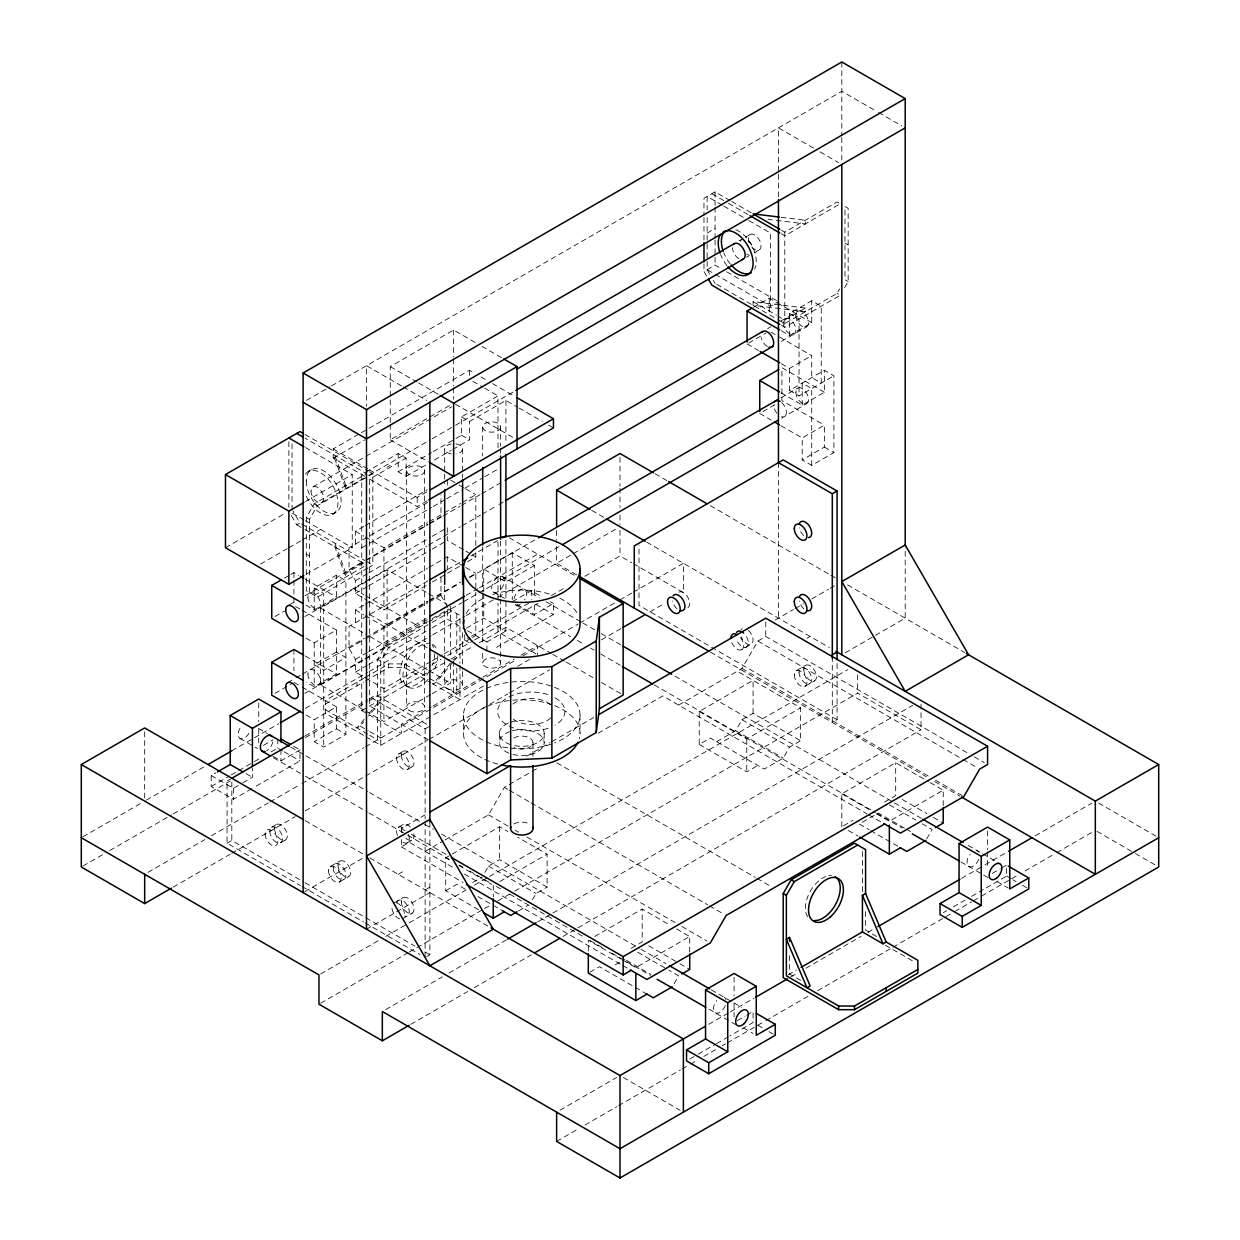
<?xml version="1.0" encoding="UTF-8"?>
<svg xmlns="http://www.w3.org/2000/svg" width="1240" height="1240" viewBox="0 0 1240 1240"><rect width="100%" height="100%" fill="white"/><g stroke="black" fill="none" stroke-linecap="round" stroke-linejoin="round"><path stroke-width="0.75" stroke-dasharray="5 3.75" d="M367.939 567.936L317.378 597.138L306.296 590.721L306.296 517.545L314.216 503.828L366.498 473.634L305.055 438.17M309.458 592.55L309.458 519.374L317.378 505.657L372.837 473.634L372.837 565.115L369.567 566.99M369.66 735.258L377.58 739.831L377.58 659.339L385.516 645.621L430.543 619.613M366.079 736.855L380.757 745.318L380.757 661.168L388.678 647.451L430.373 623.379M445.129 839.883L488.498 814.851L504.339 787.4L507.61 785.509M484.871 872.34L488.498 866.078L499.581 859.661L547.119 887.112L547.119 854.174L517.622 837.14M778.1 319.765L784.781 323.625L837.062 293.43L839.697 288.858M844.626 287.633L848.16 281.542L848.16 208.367L844.982 206.537L844.982 279.713L848.16 281.542M532.409 899.791L536.021 893.513L547.119 887.112M678.621 705.08L742 668.484L757.841 641.049L765.762 636.461L967.572 752.975M716.643 741.659L735.661 730.686L742 719.712L753.083 713.31L800.621 740.745L800.621 707.823L737.242 671.228M753.083 713.31L753.083 680.372L699.221 711.481L699.221 744.403L710.318 738.001L764.181 769.11L783.2 758.136L789.524 747.146L800.621 740.745M674.095 983.677L678.621 975.834L668.794 970.16M926.699 838.891L932.124 829.482L922.297 823.81M364.265 719.231L356.996 727.942L360.158 726.113L363.785 721.757M369.101 713.418L377.58 703.25L380.757 701.421L368.637 715.945M453.174 661.865L436.216 682.202L433.039 684.031L453.639 659.339L456.8 657.51L456.8 613.599M454.382 660.409L456.8 657.51M306.451 400.365L329.887 386.834M331.467 385.919L841.821 91.279L876.835 111.492M390.259 422.453L390.259 366.606L453.639 330.026L475.323 342.535M730.081 200.554L715.062 191.89L703.979 198.307L703.979 215.636M364.824 476.331L333.219 458.087L333.219 448.942L359.817 433.597M361.476 432.636L469.479 370.264L474.424 373.116M707.141 233.058L715.062 228.486M308.217 471.51L311.395 469.681M333.219 458.087L364.793 439.859M390.259 424.39L390.259 439.797L450.306 405.124M312.899 486.917L451.716 406.767M739.102 240.854L742.264 239.026M745.442 237.197L750.2 234.453M225.478 547.739L285.526 513.066M305.536 501.518L352.238 474.548L352.238 547.739L305.536 574.693M706.614 276.055L703.979 271.483L715.062 265.081L720.068 267.964M398.18 453.514L398.18 471.805L406.1 476.377L406.1 458.087L398.18 453.514L361.739 474.548L361.739 710.567L401.357 733.429L401.357 724.284L431.257 707.017M433.21 451.593L461.559 435.225L461.559 416.919L498 395.885L498 447.888M781.448 230.222L784.781 232.144L837.062 201.965L840.24 203.794L784.781 235.802L781.448 233.879M321.858 502.433L367.009 476.377M368.683 475.4L430.575 439.673M432.233 438.712L453.979 426.157M455.654 425.196L514.197 391.406M746.48 257.285L749.642 255.456M754.4 252.712L759.159 249.969M387.097 467.232L390.259 465.403M428.188 739.784L369.66 705.994L369.66 479.121L406.1 458.087M461.559 416.919L469.479 421.492L505.92 400.458L517.39 407.077M291.493 515.716L296.779 524.861L299.956 523.032L292.904 510.834M398.18 471.805L431.536 452.554M332.878 514.197L336.04 512.368M406.1 476.377L427.785 463.868M434.465 460.009L451.143 450.384M452.802 449.423L469.479 439.797L469.479 421.492M260.508 564.107L287.2 548.7M288.858 547.739L300.529 540.996M302.204 540.036L320.555 529.433M355.399 544.081L355.399 531.263L363.754 526.442M365.428 525.481L427.257 489.785M369.442 469.851L417.198 497.426L427.134 491.691M284.425 578.104L289.183 575.36M290.764 574.446L293.926 572.616L298.825 575.438M753.409 307.334L769.25 298.189L775.79 301.956M369.66 479.121L417.198 506.571L427.18 500.805M427.599 502.401L349.06 547.739L349.06 569.687L355.399 580.661L355.399 593.48L367.149 600.253M707.141 217.651L707.141 269.654L770.521 306.233L778.441 301.661M361.739 547.739L431.536 507.439M433.194 506.478L444.835 499.767M446.493 498.805L463.109 489.211M464.768 488.25L483.042 477.695M484.7 476.733L498 469.061M306.048 605.229L314.216 609.941L314.216 587.977L336.397 575.174L345.898 580.661L345.898 734.343L323.717 747.146L314.216 741.659L314.216 719.712L336.397 706.909L336.397 728.857L314.216 741.659M365.474 537.075L383.92 547.739L427.366 522.66M429.04 521.683L460.784 503.363M462.458 502.401L475.819 494.683L475.819 549.336M781.37 330.801L789.524 335.513L789.524 313.565L811.72 300.747L821.221 306.233L821.221 383.083L811.72 377.596L811.72 355.632L777.418 335.839M349.06 569.687L364.111 561.007M365.769 560.046L427.599 524.35M429.272 523.389L440.96 516.63L440.96 494.683M289.214 604.872L294.237 601.974M304.978 595.774L364.498 561.41M366.172 560.449L428.048 524.706M429.722 523.745L441.44 516.987M443.114 516.026L459.839 506.37M461.512 505.393L479.911 494.775M481.585 493.814L503.332 481.26M767.622 328.662L770.955 326.74M780.999 320.943L797.723 311.287M345.898 573.345L334.8 543.167L334.8 546.825L345.898 577.003L345.898 573.345L364.917 562.371M805.38 308.062L753.083 301.661L753.083 305.319L805.38 311.736L805.38 308.062L784.781 319.966L778.1 316.107M274.923 616.528L284.425 611.041M748.65 343.015L766.087 332.956M314.216 595.293L364.917 566.029M781.464 325.361L784.781 327.283L840.24 295.26L837.062 293.43M355.399 580.661L367.102 573.918M368.776 572.942L430.59 537.261M432.264 536.284L447.299 527.605L447.299 540.423L464.07 550.095M314.216 609.941L336.397 597.138L336.397 575.174M789.524 335.513L811.72 322.71L811.72 300.747M304.87 616.528L363.413 582.722M365.087 581.761L426.979 546.034M428.653 545.073L442.029 537.339M443.703 536.378L460.443 526.721M462.101 525.745L480.515 515.127M482.174 514.166L497.24 505.471M498.914 504.51L503.921 501.611M781.339 341.45L806.682 326.802M363.909 709.993L320.555 684.945L320.555 608.111L367.133 581.219M368.792 580.258L387.097 569.687L427.118 592.798M355.399 593.48L367.102 586.721M368.776 585.761L430.59 550.064M432.264 549.103L447.299 540.423M355.399 622.744L355.399 609.941L363.754 605.12M365.428 604.144L427.257 568.462M428.916 567.486L447.299 556.884L464.07 566.572M306.048 638.15L314.216 642.863L336.397 630.06L336.397 673.971L314.216 686.774L306.048 682.062M781.37 363.723L789.524 368.451L811.72 355.632M427.831 580.94L349.06 626.402L349.06 648.365L355.399 659.339L355.399 672.142L367.149 678.915M447.764 569.423L461.063 561.751M471.029 555.985L497.612 540.64M368.822 601.214L383.92 609.941L430.714 582.924M432.373 581.963L460.784 565.564M467.464 561.704L475.819 556.884L475.819 551.226M789.524 368.451L789.524 390.399L824.383 370.279L833.9 375.767L833.9 452.6L811.72 465.403L802.202 459.916L802.202 437.968L824.383 425.165L824.383 447.113L802.202 459.916M365.474 615.753L383.92 626.402L427.366 601.322M429.04 600.361L460.784 582.025M469.139 577.204L475.819 573.345L475.819 590.317M483.739 591.775L483.739 569.144L512.26 552.683L534.44 565.486L534.44 597.54M287.541 682.667L294.237 678.807M295.911 677.846L300.933 674.947M302.606 673.986L364.498 638.244M366.172 637.283L428.048 601.555M429.722 600.594L459.839 583.203M469.867 577.406L535.107 539.741M780.999 397.776L797.723 388.12M349.06 648.365L364.111 639.669M365.769 638.708L427.599 603.012M429.272 602.051L440.96 595.308L440.96 573.345M274.923 693.361L292.346 683.302M762.91 411.618L775.589 404.302M789.524 390.399L799.041 395.885L833.9 375.767M355.399 659.339L367.102 652.581M368.776 651.62L427.939 617.458M466.163 595.386L477.788 588.675M479.446 587.714L537.618 554.14M427.18 619.721L383.92 644.707L365.583 634.105M432.202 618.652L448.88 609.026L459.978 615.428L459.978 663.245M780.983 392.77L802.202 405.031L824.383 392.228L824.383 370.279M304.87 693.377L363.413 659.572M365.087 658.611L426.979 622.868M428.653 621.907L462.101 602.593M463.775 601.617L477.168 593.898M478.841 592.937L559.132 546.577M781.603 418.128L806.682 403.651M320.555 684.945L363.8 659.975M365.459 659.014L387.097 646.536L387.097 569.687M432.047 622.403L452.058 610.855M534.44 565.486L505.92 581.947L483.739 569.144M355.399 672.142L367.102 665.384M368.776 664.423L430.59 628.726M432.264 627.765L447.299 619.086L465.76 629.734M82.972 836.752L141.345 803.055M146.351 800.157L204.956 766.32M231.756 750.851L278.644 723.773M305.443 708.304L367.397 672.545M369.071 671.568L431.024 635.794M432.698 634.833L464.519 616.466M466.193 615.505L496.341 598.099M498.015 597.122L571.64 554.621M573.298 553.66L616.668 528.628M363.661 678.357L325.298 700.507L325.298 713.31L364.452 735.909M365.335 677.396L388.678 663.912L404.519 663.912L427.878 677.396M325.298 704.165L363.661 682.015M365.335 681.054L388.678 667.57L404.519 667.57L430.621 682.636M251.704 788.733L233.399 799.288L211.219 786.486L211.219 775.511L215.977 772.768M263.515 745.318L273.017 739.831M466.318 628.231L483.739 618.171L505.92 630.974L505.92 535.851M512.26 601.71L531.278 590.736L542.361 597.138M211.219 786.486L229.524 775.93M231.183 774.969L252.821 762.476M254.479 761.515L261.129 757.671M271.111 751.905L277.776 748.061L282.519 750.82M464.721 634.648L464.721 640.135L469.712 637.251M471.386 636.29L529.604 602.671M430.714 661.602L383.92 688.603L368.822 679.892M432.373 660.625L442.401 654.844M444.075 653.883L470.812 638.445M472.471 637.484L475.819 635.546L475.819 592.193M231.818 778.255L227.075 780.999L227.075 843.2L300.297 885.484M305.087 735.956L367.613 699.856M369.303 698.88L375.999 695.005L428.234 725.168M82.972 866.016L103.044 854.422M109.74 850.562L171.647 814.835M173.321 813.859L230.19 781.029M305.474 737.552L367.381 701.825M369.055 700.848L430.946 665.12M432.621 664.144L440.99 659.324M447.686 655.464L472.781 640.971M474.455 640.011L538.021 603.307M551.413 595.572L566.463 586.876M584.861 576.259L620 555.97L631.671 562.712M361.739 710.567L431.536 670.267M432.807 669.538L449.81 659.711M451.081 658.982L473.075 646.288M479.338 642.677L505.92 627.316L551.025 653.356M211.219 775.511L233.399 788.314L241.335 783.742M242.916 782.827L252.417 777.341L252.417 767.917M273.017 756.307L280.938 760.88L299.956 749.906L299.956 760.88L253.363 787.772M486.917 651.109L486.917 641.964L505.92 630.974M517.018 604.454L534.44 614.513L553.458 603.539L553.458 614.513L493.567 649.093M365.583 710.954L383.92 721.54L430.512 694.648M432.171 693.687L450.476 683.116L450.476 665.833M432.93 706.056L481.12 678.234M482.779 677.273L514.352 659.044M521.001 655.201L537.618 645.621L537.618 654.767M148.01 872.371L204.724 839.635M211.404 835.776L268.336 802.916M270.01 801.939L300.158 784.533M301.832 783.572L363.785 747.798M365.459 746.837L516.181 659.82M522.877 655.96L578.135 624.046M579.808 623.085L614.978 602.779M620 599.881L631.671 593.139M633.346 592.178L683.38 563.286L683.38 592.565L633.346 563.673M380.757 745.318L484.437 685.457M517.669 666.268L530.968 658.595M227.075 843.2L231.818 840.457L303.382 881.779M371.256 697.748L425.118 728.857L429.877 726.113M271.7 827.204L276.458 824.461M398.459 754.029L403.202 751.285M173.119 887.158L230.004 854.313M231.679 853.352L295.244 816.649M305.288 810.851L363.832 777.046M365.506 776.085L427.413 740.342M429.087 739.381L507.718 693.982M509.392 693.021L549.537 669.832M601.4 639.886L621.472 628.293M649.915 611.878L664.981 603.183M280.659 842.735L285.417 839.991M407.418 769.544L412.176 766.8M330.321 866.543L339.838 861.056M397.451 835.466A8.959 5.177 60 0 1 398.459 827.204L403.202 824.461A8.959 5.177 60 0 1 410.858 827.716M401.357 832.226L401.357 828.568L428.094 813.13M526.721 756.183L550.126 742.667M551.8 741.706L593.588 717.572M304.792 891.638L364.824 856.964M775.279 620L793.445 609.507M795.119 608.546L803.458 603.725M811.797 598.92L828.475 589.294M830.149 588.318L835.14 585.435M339.295 882.059L348.797 876.572M407.418 842.735L412.176 839.991M731.755 642.444A8.959 5.177 60 0 0 741.721 649.714L751.239 644.226M401.357 839.542L401.357 846.858L409.278 842.285L454.305 868.279M509.253 784.564L530.565 772.257M532.208 771.311L537.121 768.475M598.222 733.197L662.78 695.935L867.086 813.874M425.118 851.43L443.471 840.844M398.18 874.309L402.938 871.565M806.961 638.306L810.123 636.461M478.5 909.695L445.718 890.77L445.718 857.832L450.616 855.011M452.243 854.066L499.581 826.739L507.78 831.466M393.7 903.138L403.202 897.636M796.142 670.778L805.644 665.291M425.118 889.855L429.877 887.112M366.498 929.194L394.847 912.826M396.521 911.849L429.877 892.599M845.153 652.845L905.2 618.171L905.2 546.918M445.718 890.77L456.8 884.368L468.286 890.987M402.659 918.654L412.176 913.167M805.101 686.309L814.602 680.822M472.657 882.539L482.159 877.052M320.633 973.958L379.006 940.261M385.687 936.402L407.464 923.831M409.138 922.87L466.07 889.995M474.439 885.159L487.832 877.424M489.506 876.463L847.649 669.693M499.782 881.516L547.119 854.174M699.221 711.481L746.759 738.916L800.621 707.823M320.633 1003.238L407.635 953.002M409.308 952.041L482.918 909.54M484.592 908.579L491.272 904.72M497.969 900.845L513.034 892.149M514.708 891.188L857.662 693.191L921.041 729.771L921.041 711.481M426.7 956.629L429.877 954.8L429.877 821.345M699.221 744.403L746.759 771.854L757.841 765.452M837.062 663.617L837.062 719.712L832.304 722.455L832.304 658.626M518.599 910.888L528.101 905.402M385.671 1009.593L442.386 976.857M449.066 972.997L507.671 939.16M537.819 921.754L551.211 914.02M552.885 913.043L912.702 705.312M410.781 1024.364L467.666 991.535M474.346 987.66L531.232 954.831M563.022 936.479L576.399 928.745M578.072 927.784L921.041 729.771M594.843 936.402L642.181 909.06L670.05 925.149M841.821 826.739L841.821 793.802L895.683 762.708L928.466 781.634M589.899 972.176L599.4 966.688L646.939 994.139M631.098 948.399L642.181 941.997L642.181 909.06M843.402 825.824L852.903 820.337M884.601 802.032L895.683 795.63L895.683 762.708M615.241 964.86L624.759 959.373M689.719 952.01L689.719 936.51L635.841 967.603L622.728 960.039M943.221 805.644L943.221 790.144L889.343 821.252L872.96 811.782M788.144 974.81L796.39 970.052M559.953 1110.218L616.668 1077.467M708.753 1024.302L728.841 1012.708M730.515 1011.732L753.966 998.2M790.81 976.934L797.506 973.059M805.876 968.238L861.134 936.324M867.83 932.465L874.541 928.59M961.62 878.323L983.382 865.752M985.056 864.791L1006.834 852.221M1035.276 835.791L1091.991 803.055M737.242 1020.66L745.163 1016.087M746.759 1015.173L753.083 1011.515L753.083 1022.488L729.802 1035.943M992.341 873.394L1000.262 868.822M1001.843 867.907L1006.601 865.163L1006.601 876.138L984.963 888.615M689.874 1058.991L696.524 1055.147M698.197 1054.186L714.829 1044.591M716.488 1043.63L728.128 1036.904M943.376 912.625L946.709 910.718M953.359 906.874L964.999 900.147M971.664 896.303L983.304 889.576M556.62 1141.405L578.367 1128.85M585.063 1124.99L616.854 1106.638M618.528 1105.677L680.419 1069.934M682.093 1068.973L688.789 1065.098M690.463 1064.137L697.159 1060.277M703.839 1056.418L715.558 1049.645M722.254 1045.785L725.601 1043.863M727.26 1042.887L764.072 1021.636M765.746 1020.675L809.24 995.565M817.61 990.729L891.219 948.228M892.893 947.267L953.126 912.501M954.785 911.524L971.524 901.868M973.199 900.907L979.879 897.047M981.553 896.071L1018.365 874.82M1025.062 870.961L1055.163 853.585M1056.837 852.609L1091.975 832.335M781.107 217.279L805.38 220.255L805.38 223.913L768.025 219.34M878.509 112.453L901.852 125.938M813.471 148.087L778.441 127.859L778.441 172.375M820.136 151.931L838.488 162.533M844.982 243.118L848.16 244.947M731.6 201.438L753.083 213.853M711.9 193.719L726.811 202.337M728.454 203.283L748.34 214.768M722.145 205.142L707.141 196.463L707.141 209.947M723.819 206.103L747.162 219.573M748.836 220.549L770.521 233.058L770.521 306.233M726.733 271.824L776.767 300.7M777.418 302.901L811.72 322.71M789.524 313.565L799.041 319.052L799.041 395.885M753.083 301.661L776.442 315.146M716.72 284.332L776.442 318.804M770.877 332.072L775.79 334.893M747.069 343.929L758.508 350.533M824.383 392.228L781.929 367.707L781.929 400.644L824.383 425.165M824.383 447.113L833.9 452.6M759.748 413.447L771.171 420.05M780.983 425.707L802.202 437.968M481.988 346.394L501.999 357.942M655.139 473.804L666.841 480.562M710.334 505.672L829.126 574.26M830.8 575.221L835.807 578.119M847.524 584.877L964.627 652.488M481.012 376.929L485.94 379.781M492.528 383.579L513.933 395.932M472.843 381.362L482.903 387.175M484.577 388.135L498 395.885M519.033 408.022L541.989 421.275M548.545 425.057L553.458 427.909M390.259 366.606L416.95 382.013M418.608 382.974L438.635 394.537M455.312 404.163L517.018 439.797M401.512 385.919L366.498 365.692L366.498 406.332M403.186 386.88L426.529 400.365M461.559 435.225L469.479 439.797M591.759 510.4L605.136 518.119M646.691 542.113L829.312 647.543M1098.655 803.055L1157.029 836.752M974.237 756.834L984.25 762.6M1096.982 831.358L1133.686 852.547M1135.344 853.507L1157.029 866.016M757.841 641.049L961.31 758.508M962.984 759.485L976.33 767.188M390.259 439.797L428.621 461.946M450.663 480.143L457.358 484.018M459.048 484.995L464.07 487.893M465.76 488.87L475.819 494.683M837.062 719.712L639.019 605.368L639.019 545.042M742 668.484L928.791 776.333M935.456 780.177L962.147 795.584M576.631 574.849L556.62 563.286L556.62 542.113M710.489 652.132L926.373 776.767M934.743 781.603L959.884 796.111M509.253 537.773L576.197 576.414M930.109 782.58L943.221 790.144M333.219 448.942L367.8 468.906M304.916 434.434L367.862 470.766M369.52 471.727L372.837 473.634M305.536 447.594L352.238 474.548M902.24 799.428L926.823 813.611M933.379 817.393L943.221 823.081M465.76 551.072L470.782 553.97M472.471 554.947L475.819 556.884M550.281 601.71L553.458 603.539M502.479 576.569A8.959 5.177 -60 0 1 499.643 590.457A8.959 5.177 -60 0 1 491.877 585.962A8.959 5.177 -60 0 1 502.479 576.569L539.338 597.851M546.034 601.71L581.219 622.015M582.893 622.991L594.611 629.765M601.307 633.625L621.411 645.234M675.01 676.172L892.785 801.908M894.459 802.869L921.258 818.338M968.161 845.416L980.98 852.826M982.56 853.74L999.982 863.799M742 719.712L789.524 747.146M889.514 804.884L915.74 820.012M536.021 604.454L553.458 614.513M1006.601 876.138L1011.344 878.881M1012.925 879.796L1016.102 881.625M1022.442 885.283L1028.782 888.941M465.76 567.533L475.819 573.345M735.661 730.686L783.2 758.136M904.487 828.149L878.261 813.021L859.243 823.995L869.085 829.668M906.115 829.095L911.043 831.947M997.084 881.625L1008.182 888.026M493.52 592.085L504.618 598.486M515.298 604.655L570.571 636.57M577.267 640.445L583.978 644.32M590.674 648.179L594.022 650.116M600.718 653.991L620.822 665.586M654.332 684.929L875.44 812.587M877.114 813.564L902.24 828.057M960.876 861.909L991.024 879.315M841.821 793.802L871.317 810.836M868.744 814.851L882.09 822.554M314.216 503.828L317.378 505.657M355.399 531.263L363.785 536.114M870.712 830.614L900.441 847.773M552.714 654.332L564.448 661.106M566.138 662.082L592.968 677.582M601.354 682.418L623.162 695.005M306.296 517.545L309.458 519.374M848.377 830.521L858.204 836.194M292.19 513.066L303.878 519.808M305.536 520.769L352.238 547.739M535.959 653.806L498 631.889L498 603.152M428.792 593.759L447.129 604.361M301.615 523.993L364.824 560.495M366.203 561.286L372.837 565.115M296.779 524.861L303.397 528.689M305.055 529.635L364.824 564.154M467.433 630.711L486.917 641.964M464.721 640.135L471.061 643.793M306.296 554.14L309.458 555.97M353.819 588.907L363.832 594.673M365.49 595.634L417.198 625.487M369.66 614.513L428.188 648.303M305.365 579.22L336.397 597.138M355.399 609.941L363.785 614.777M314.216 587.977L323.717 593.464L323.717 747.146M320.555 608.111L363.909 633.144M385.516 645.621L427.118 669.646M428.792 670.607L450.476 683.116M429.536 678.357L456.8 694.106L456.8 667.136M876.68 936.51L865.582 930.109L865.582 910.842M432.249 683.581L459.978 699.593L459.978 665.152M885.251 945.113L914.609 962.07M295.57 606.484L300.467 609.321M302.095 610.266L336.397 630.06M377.58 659.339L380.757 661.168M556.869 762.848L755.346 877.44M757.005 878.401L772.024 887.065M404.875 685.255L408.038 687.084M305.365 656.053L336.397 673.971M504.339 787.4L507.671 789.322M509.346 790.283L529.356 801.846M531.03 802.807L707.808 904.875M709.482 905.836L724.486 914.5M293.926 682.388L300.467 686.154M302.095 687.1L336.397 706.909M360.158 726.113L368.079 730.686M369.66 731.6L380.757 738.001M800.621 980.422L789.524 974.005L789.524 954.754M325.298 709.652L368.079 734.343M488.498 814.851L508.509 826.398M515.173 830.257L518.521 832.179M526.861 836.985L675.288 922.684M681.954 926.543L706.971 940.99M336.397 728.857L345.898 734.343M306.048 715L314.216 719.712M676.606 928.93L689.719 936.51M648.737 945.779L678.234 962.813M679.876 963.759L689.719 969.432M293.617 746.232L299.956 749.906M258.478 728.407L267.406 733.568M290.858 747.1L304.25 754.835M305.923 755.811L367.908 791.585M369.582 792.562L423.181 823.5M424.855 824.476L433.24 829.312M441.611 834.148L639.282 948.259M640.956 949.236L666.082 963.728M711.311 989.846L741.721 1007.407M488.498 866.078L536.021 893.513M637.654 952.18L667.151 969.215M284.099 751.735L299.956 760.88M757.841 1025.232L762.6 1027.976M768.939 1031.634L775.279 1035.292M401.357 828.568L404.689 830.49M411.354 834.349L448.043 855.523M626.386 960.318L650.985 974.516M743.582 1027.976L753.083 1033.463M240.017 738.451L257.44 748.511M273.513 757.795L303.676 775.202M305.35 776.163L367.319 811.952M368.993 812.913L405.852 834.195M407.526 835.155L449.407 859.336M459.451 865.148L462.799 867.07M469.511 870.945L489.599 882.554M496.31 886.414L503.006 890.289M509.702 894.149L583.404 936.712M590.116 940.571L605.182 949.282M611.878 953.141L625.286 960.891M626.96 961.852L650.411 975.384M709.048 1009.236L735.847 1024.721M445.718 857.832L448.989 859.723M458.831 865.412L491.614 884.337M621.085 959.093L588.318 940.168L588.318 951.793M464.318 874.06L621.922 965.061M622.759 965.541L628.587 968.905M401.357 846.858L463.062 882.493M477.896 896.535L504.339 911.803M246.078 773.683L252.417 777.341M305.288 820.663L363.832 854.468M369.83 857.941L488.25 926.296M305.055 882.74L414.889 946.151M424.886 951.917L429.877 954.8M301.956 886.445L363.537 921.987M365.211 922.948L420.128 954.66M623.332 1077.467L680.047 1110.218M707.141 269.654L709.776 274.226M713.31 280.317L715.062 283.371M440.96 595.308L447.299 606.283L447.299 619.086M987.582 830.877L987.582 849.726M987.582 851.616L987.582 868.589M921.041 704.165L921.041 709.652M862.42 851.601L862.42 891.762M857.662 674.886L857.662 693.191M841.821 62L841.821 135.672M841.821 137.594L841.821 160.766M811.72 465.403L811.72 388.57L802.202 383.083L802.202 405.031M784.781 232.144L784.781 327.283M778.441 174.313L778.441 197.532M778.441 462.66L778.441 618.171M769.25 298.189L769.25 313.689M765.762 621.829L765.762 636.461M746.759 738.916L746.759 771.854M734.08 977.229L734.08 996.092M734.08 1003.64L734.08 1016.831M715.062 191.89L715.062 205.375M715.062 207.297L715.062 238.111M715.062 240.049L715.062 255.456M715.062 257.377L715.062 265.081M703.979 217.558L703.979 240.669M703.979 263.779L703.979 271.483M620 457.374L620 486.25M620 488.188L620 507.439M620 515.143L620 524.768M620 530.364L620 555.97M580.025 715.139L580.025 733.429M556.62 530.55L556.62 540.175M544.174 733.429L544.174 742.574M534.44 605.089L534.44 614.513M532.968 742.574L532.968 759.779M531.278 590.736L531.278 599.881M512.26 552.683L512.26 599.819M505.92 400.458L505.92 442.757M500.619 426.979A8.959 5.177 0 0 1 487.18 431.474A8.959 5.177 0 0 1 487.18 422.499A8.959 5.177 0 0 1 500.619 426.979L500.619 446.338M500.619 448.26L500.619 454.072M500.619 541.12L500.619 597.215M500.619 599.153L500.619 662.997A8.959 5.177 0 0 1 487.18 667.476A8.959 5.177 0 0 1 487.18 658.518A8.959 5.177 0 0 1 500.619 662.997M499.581 826.739L499.581 859.661M499.364 733.429L499.364 742.574M498 541.865L498 601.245M493.241 885.283L493.241 896.908M483.739 593.665L483.739 618.171M482.701 426.979L482.701 456.01M482.701 546.918L482.701 591.418M482.701 593.356L482.701 645.591M482.701 653.325L482.701 662.997M469.479 370.264L469.479 379.425M463.512 715.139L463.512 733.429M455.964 443.936A8.959 5.177 0 0 1 462.597 448.942L462.597 472.161M462.597 474.083L462.597 477.958M462.597 632.71L462.597 669.476M462.597 671.413L462.597 684.945M453.639 330.026L453.639 356.981M453.639 358.903L453.639 385.873M453.639 387.795L453.639 399.357M453.639 661.261L453.639 695.935M450.476 606.283L450.476 658.146M447.299 480.035L447.299 487.367M447.299 556.884L447.299 569.687M451.314 443.936A8.959 5.177 0 0 0 444.68 448.942L444.68 472.161M444.68 474.083L444.68 483.755M444.68 586.288L444.68 603.694M444.68 611.444L444.68 657.866M444.68 659.804L444.68 684.945M425.118 728.857L425.118 818.943M425.118 820.849L425.118 957.543M424.576 470.89A8.959 5.177 0 0 1 411.137 475.37A8.959 5.177 0 0 1 411.137 466.411A8.959 5.177 0 0 1 424.576 470.89L424.576 706.909M417.198 497.426L417.198 506.571M406.643 470.89L406.643 706.909M404.519 663.912L404.519 667.57M388.678 663.912L388.678 667.57M383.92 547.739L383.92 609.941M383.92 626.402L383.92 721.54M356.996 682.202L356.996 685.86M314.216 642.863L314.216 686.774M293.926 572.616L293.926 578.429M293.926 580.366L293.926 595.866M293.926 597.804L293.926 603.616M293.926 649.45L293.926 670.763M292.036 443.843L292.036 509.314M288.858 441.812L288.858 507.3M280.938 749.564L280.938 760.88M277.776 738.916L277.776 748.061M258.757 702.817L258.757 721.664M258.757 729.213L258.757 744.294M233.399 788.314L233.399 799.288M231.818 782.021L231.818 840.457M144.677 731.802L144.677 799.196M738.823 258.679A8.959 5.177 60 0 1 732.499 247.69M748.386 254.804A8.959 5.177 60 0 1 746.759 254.107M740.636 241.351A8.959 5.177 60 0 1 741.257 239.956M748.386 240.653A8.959 5.177 60 0 1 752.882 248.419M749.193 242.699A8.959 5.177 60 0 1 754.121 234.593A8.959 5.177 60 0 1 760.632 248.155A8.959 5.177 60 0 1 750.2 244.792M807.705 916.856A24.645 14.229 -60 0 1 814.091 885.685M815.099 884.492A24.645 14.229 -60 0 1 825.84 876.525M828.754 875.735A24.645 14.229 -60 0 1 831.513 875.626M730.112 263.748A24.645 14.229 60 0 1 723.742 252.697M735.8 229.787A24.645 14.229 60 0 1 752.664 247.085A24.645 14.229 60 0 1 754.618 268.987M726.95 265.577A24.645 14.229 60 0 1 720.564 254.526M305.459 474.068A24.645 14.229 60 0 1 331.747 483.894A24.645 14.229 60 0 1 331.747 514.74A24.645 14.229 60 0 1 305.459 494.202M555.039 697.748A33.604 19.406 0 0 1 555.039 725.199M548.08 728.283A33.604 19.406 0 0 1 497.659 711.481A33.604 19.406 0 0 1 548.08 694.663M550.684 717.945A22.413 12.942 0 0 1 512.911 718.89M512.911 704.057A22.413 12.942 0 0 1 550.684 705.002M466.193 613.552A58.265 33.635 0 0 1 483.755 598.176M492.637 594.534A58.265 33.635 0 0 1 550.901 594.534M559.783 598.176A58.265 33.635 0 0 1 578.042 614.947M550.901 744.264A58.265 33.635 0 0 1 463.528 715.976A58.265 33.635 0 0 1 548.359 685.208A58.265 33.635 0 0 1 554.575 742.931M497.721 764.057A58.265 33.635 0 0 1 469.945 718.053A58.265 33.635 0 0 1 550.901 704.304M554.575 705.638A58.265 33.635 0 0 1 579.312 738.699M510.57 722.222A22.413 12.942 0 0 1 544.159 732.871A22.413 12.942 0 0 1 512.29 745.147M510.57 744.636A22.413 12.942 0 0 1 508.911 722.827M512.29 730.856A22.413 12.942 0 0 1 544.159 743.148A22.413 12.942 0 0 1 510.57 753.781M508.911 753.176A22.413 12.942 0 0 1 510.57 731.368M513.841 738.001A11.207 6.463 0 0 1 529.682 738.001A11.207 6.463 0 0 1 529.682 747.146A11.207 6.463 0 0 1 513.841 747.146M513.841 823.995A11.207 6.463 0 0 1 529.682 823.995M462.597 448.942A8.959 5.177 0 0 1 455.964 453.933M451.314 453.933A8.959 5.177 0 0 1 444.68 448.942M781.665 402.566A8.959 5.177 60 0 1 786.361 412.346A8.959 5.177 60 0 1 781.665 416.718M776.86 413.199A8.959 5.177 60 0 1 773.683 405.031M767.343 346.487A8.959 5.177 60 0 1 761.221 337.528M803.737 535.556A8.959 5.177 60 0 1 799.257 527.806M746.48 636.632A8.959 5.177 60 0 1 745.86 647.249A8.959 5.177 60 0 1 736.514 639.701M748.386 630.354A8.959 5.177 60 0 1 751.781 643.824A8.959 5.177 60 0 1 741.257 636.957M741.257 629.641A8.959 5.177 60 0 1 742.264 628.711M740.419 637.453A8.959 5.177 60 0 1 741.721 649.714M803.737 608.747A8.959 5.177 60 0 1 799.257 600.982M678.9 592.115A8.959 5.177 60 0 1 688.402 598.331A8.959 5.177 60 0 1 686.542 608.05M676.978 608.747A8.959 5.177 60 0 1 672.499 600.982M408.425 834.474A8.959 5.177 60 0 1 407.96 842.332A8.959 5.177 60 0 1 401.295 841.092M398.459 827.204A8.959 5.177 60 0 1 406.1 830.459M396.815 902.72A8.959 5.177 60 0 1 407.418 905.557A8.959 5.177 60 0 1 404.581 916.159M413.819 833.869A8.959 5.177 60 0 1 411.541 840.255A8.959 5.177 60 0 1 404.519 836.737M402.194 832.707A8.959 5.177 60 0 1 403.202 824.461M399.822 918.902A8.959 5.177 60 0 1 392.057 905.463M396.537 902.875A8.959 5.177 60 0 1 404.519 914.547M432.295 645.141A24.645 14.229 -60 0 1 433.582 647.575M434.62 653.852A24.645 14.229 -60 0 1 432.295 665.26M429.521 671.026A24.645 14.229 -60 0 1 405.992 685.798A24.645 14.229 -60 0 1 402.923 660.61A24.645 14.229 -60 0 1 425.909 641.452M432.683 644.397A24.645 14.229 -60 0 1 436.743 649.404M437.798 655.681A24.645 14.229 -60 0 1 432.683 672.855M428.079 679.334A24.645 14.229 -60 0 1 402.954 675.149A24.645 14.229 -60 0 1 429.087 643.281M514.058 598.781A8.959 5.177 -60 0 1 523.357 588.969A8.959 5.177 -60 0 1 524.659 599.726M520.18 604.454A8.959 5.177 -60 0 1 515.701 604.903M976.485 850.578A8.959 5.177 -60 0 1 978.81 851.927M978.81 859.243A8.959 5.177 -60 0 1 968.843 866.512A8.959 5.177 -60 0 1 970.16 854.251M248.976 733.274A8.959 5.177 -60 0 1 239.475 738.048A8.959 5.177 -60 0 1 241.335 726.175M724.3 997.348A8.959 5.177 -60 0 1 725.943 999.688M725.307 1005.609A8.959 5.177 -60 0 1 715.341 1012.879A8.959 5.177 -60 0 1 716.643 1000.602M272.8 741.861A8.959 5.177 -60 0 1 266.678 750.82M336.397 652.023L314.216 664.826L323.717 670.313L345.898 657.51L336.397 652.023M345.898 485.538L334.8 455.344L334.8 459.002L345.898 489.196L345.898 485.538M795.863 315.394A8.959 5.177 60 0 0 805.38 327.221A8.959 5.177 60 0 0 805.38 314.542A8.959 5.177 60 0 0 795.863 315.394M795.863 392.228A8.959 5.177 60 0 0 805.38 404.054A8.959 5.177 60 0 0 805.38 391.375A8.959 5.177 60 0 0 795.863 392.228M311.038 491.025A8.959 5.177 60 0 0 320.555 502.851A8.959 5.177 60 0 0 320.555 490.172A8.959 5.177 60 0 0 311.038 491.025M306.296 480.95A24.645 14.229 60 0 0 332.428 513.484A24.645 14.229 60 0 0 332.428 478.625A24.645 14.229 60 0 0 306.296 480.95M307.877 673.971A8.959 5.177 60 0 0 317.378 685.798A8.959 5.177 60 0 0 317.378 673.119A8.959 5.177 60 0 0 307.877 673.971M409.278 710.567A8.959 5.177 0 0 0 424.266 708.242A8.959 5.177 0 0 0 413.292 701.902A8.959 5.177 0 0 0 409.278 710.567M447.299 688.603A8.959 5.177 0 0 0 462.288 686.293A8.959 5.177 0 0 0 451.314 679.954A8.959 5.177 0 0 0 447.299 688.603M783.2 322.71A8.959 5.177 60 0 0 792.701 334.537A8.959 5.177 60 0 0 792.701 321.858A8.959 5.177 60 0 0 783.2 322.71M307.877 597.138A8.959 5.177 60 0 0 317.378 608.964A8.959 5.177 60 0 0 317.378 596.285A8.959 5.177 60 0 0 307.877 597.138M799.041 672.142A8.959 5.177 60 0 0 808.542 683.968A8.959 5.177 60 0 0 808.542 671.289A8.959 5.177 60 0 0 799.041 672.142M794.282 674.886A8.959 5.177 60 0 0 803.784 686.712A8.959 5.177 60 0 0 803.784 674.033A8.959 5.177 60 0 0 794.282 674.886M803.784 669.399A8.959 5.177 60 0 0 813.301 681.225A8.959 5.177 60 0 0 813.301 668.546A8.959 5.177 60 0 0 803.784 669.399M401.357 755.377A8.959 5.177 60 0 0 410.858 767.204A8.959 5.177 60 0 0 410.858 754.54A8.959 5.177 60 0 0 401.357 755.377M396.599 758.12A8.959 5.177 60 0 0 406.1 769.947A8.959 5.177 60 0 0 406.1 757.284A8.959 5.177 60 0 0 396.599 758.12M333.219 867.907A8.959 5.177 60 0 0 342.736 879.734A8.959 5.177 60 0 0 342.736 867.054A8.959 5.177 60 0 0 333.219 867.907M328.476 870.651A8.959 5.177 60 0 0 337.978 882.477A8.959 5.177 60 0 0 337.978 869.798A8.959 5.177 60 0 0 328.476 870.651M337.978 865.148A8.959 5.177 60 0 0 347.479 876.974A8.959 5.177 60 0 0 347.479 864.311A8.959 5.177 60 0 0 337.978 865.148M401.357 901.744A8.959 5.177 60 0 0 410.858 913.57A8.959 5.177 60 0 0 410.858 900.891A8.959 5.177 60 0 0 401.357 901.744M265.096 834.055A8.959 5.177 60 0 0 274.598 845.882A8.959 5.177 60 0 0 274.598 833.202A8.959 5.177 60 0 0 265.096 834.055M269.839 831.312A8.959 5.177 60 0 0 279.356 843.138A8.959 5.177 60 0 0 279.356 830.459A8.959 5.177 60 0 0 269.839 831.312M274.598 828.568A8.959 5.177 60 0 0 284.099 840.395A8.959 5.177 60 0 0 284.099 827.716A8.959 5.177 60 0 0 274.598 828.568"/><path stroke-width="1.5" d="M596.239 732.514L596.239 641.034L599.4 617.257L623.162 603.539L623.162 695.005L599.4 708.738L596.239 732.514L551.878 758.12L510.679 759.95L486.917 773.683L429.877 740.745M783.2 893.513L791.12 879.796L854.484 843.2L865.582 849.601L865.582 893.513L886.182 941.997L917.863 960.287L917.863 973.09L854.484 1009.685L838.643 1009.685L783.2 977.663L783.2 893.513L786.361 895.342L786.361 975.834L838.643 1006.027L854.484 1006.027L917.863 969.432M786.361 895.342L794.282 881.625L857.662 845.029M303.118 892.599L303.118 373.007L841.821 62L905.2 98.596L905.2 544.995L968.564 654.767L905.2 691.346L841.821 581.576L905.2 544.995M303.878 575.654L288.858 584.319L225.478 547.739L225.478 474.548L299.956 431.567L303.257 433.473M303.118 373.007L366.498 409.603L905.2 98.596M905.2 127.859L366.498 438.882L303.118 402.287M440.293 395.498L453.639 403.202L517.018 366.606L517.018 448.942M516.941 369.117L734.343 243.598M225.478 474.548L288.858 511.143L303.878 502.479M515.856 390.429L743.318 259.113M430.45 489.769L553.458 418.748L553.458 427.909L428.839 499.844M302.777 636.275L271.746 618.357L271.746 585.419L281.248 579.933M747.069 341.992L747.069 310.992L751.827 308.249M505.006 480.283L762.6 331.56M505.595 500.635L773.233 346.131M171.446 888.119L144.677 903.573L81.298 866.993L81.298 764.538L144.677 727.942L303.614 819.702M556.62 526.706L556.62 490.11L620 453.514L653.464 472.843M302.777 713.109L271.746 695.191L271.746 662.269L293.926 649.45L303.722 655.107M759.748 411.51L759.748 380.525L778.751 369.536M429.489 579.979L446.106 570.385M462.721 560.79L467.697 557.907M502.603 537.757L505.92 535.851M242.916 771.854L230.237 764.538L230.237 715.495L258.757 699.034L280.938 711.837L280.938 742.016M538.454 537.819L777.65 399.714M429.598 616.497L464.504 596.347M562.464 544.639L778.255 420.065M230.237 715.495L252.417 728.314L280.938 711.837M208.32 764.382L231.756 750.851M280.317 722.812L300.421 711.218M217.558 771.854L230.237 764.538M231.818 778.255L303.909 736.638M429.877 649.264L486.917 682.202L510.679 668.484L551.878 666.655L596.239 641.034M778.441 199.47L778.441 462.66L832.304 493.768L837.062 491.025L837.062 659.757M623.146 627.332L644.893 614.777M429.768 812.154L510.012 765.839M598.61 714.689L765.762 618.171L987.582 746.232L987.582 764.538L979.662 769.11L963.821 796.545L900.441 833.14L883.763 823.515M832.304 654.767L837.062 652.023M483.414 912.532L493.241 918.205L504.339 911.803M517.018 911.803L510.679 915.461L502.479 910.734M507.671 939.16L536.145 922.715M81.298 837.713L318.959 974.919L318.959 1004.199L382.339 1040.794L409.107 1025.341M534.579 952.894L559.674 938.401M451.391 857.445L623.162 956.629L987.582 746.232M466.395 884.415L623.162 974.919L631.098 970.346M884.601 823.995L726.159 915.461L710.318 942.912L646.939 979.491L630.261 969.866M588.318 953.73L588.318 973.09L635.841 1000.541L646.939 994.139M681.798 974.005L689.719 969.432L689.719 953.948M859.847 837.14L889.343 854.174L900.441 847.773M935.301 827.654L943.221 823.081L943.221 807.581M672.282 986.823L653.279 997.797L646.722 994.015M925.784 840.457L906.781 851.43L900.224 847.649M789.524 937.424L786.361 939.254L806.961 987.738L810.123 985.909L789.524 937.424L789.524 941.269M801.133 967.324L862.42 931.938L862.42 895.342L865.582 893.513M705.56 1038.965L705.56 989.923L734.08 973.462L756.261 986.265L756.261 1035.292L775.279 1024.318L775.279 1035.292L708.722 1073.716L686.542 1060.913L686.542 1049.939L705.56 1038.965L727.74 1051.768L727.74 1002.726L756.261 986.265M959.062 892.599L959.062 843.572L987.582 827.096L1009.763 839.914L1009.763 888.941L1028.782 877.966L1028.782 888.941L962.224 927.365L940.044 914.547L940.044 903.573L959.062 892.599L981.243 905.402L981.243 856.375L1009.763 839.914M81.298 764.538L620 1075.545L705.405 1026.24M755.64 997.239L787.462 978.871M877.889 926.668L959.93 879.284M1008.508 851.245L1031.944 837.713M836.008 651.418L1095.323 801.118L1158.702 764.538L1158.702 866.993L620 1178L556.62 1141.405L556.62 1112.14M862.42 931.938L883.004 943.826L886.182 941.997M686.542 1049.939L708.722 1062.742L727.74 1051.768M940.044 903.573L962.224 916.376L981.243 905.402M1158.702 837.713L620 1148.721L382.339 1011.515L382.339 1040.794M779.232 217.047L753.083 213.853L779.774 229.261M749.999 215.713L779.805 232.934M779.805 324.415L711.9 285.2L708.381 279.108M747.069 310.992L779.728 329.856M760.136 351.478L779.728 362.793M759.748 380.525L779.34 391.84M774.442 421.941L779.34 424.762M837.062 491.025L783.2 459.916L634.26 545.91L634.26 608.111M503.673 358.903L517.018 366.606M668.515 481.523L707.001 503.75M966.301 653.449L1158.702 764.538M517.235 397.839L553.458 418.748M556.62 490.11L590.085 509.423M606.81 519.079L645.296 541.307M430.296 462.907L453.639 476.377L453.639 403.202M579.979 576.771L709.156 651.357M961.558 797.072L1095.323 874.309L1095.323 801.118M579.545 578.351L623.162 603.539M296.779 433.396L303.397 437.209M288.858 437.968L303.878 446.632M1008.182 866.078L1028.782 877.966M623.085 646.195L671.662 674.25M922.932 819.315L963.139 842.518M959.062 843.572L981.243 856.375M622.495 666.562L652.659 683.968M912.299 833.869L959.202 860.948M300.467 576.383L303.722 578.274M791.12 879.796L794.282 881.625M271.746 585.419L302.777 603.337M271.746 662.269L302.777 680.171M280.938 738.916L290.439 744.403M756.261 1013.343L775.279 1024.318M269.08 734.529L289.183 746.139M669.429 965.666L709.621 988.885M705.56 989.923L727.74 1002.726M261.795 751.021L270.165 755.857M657.107 979.259L705.684 1007.298M490.978 927.876L683.38 1038.949L683.38 1112.14M862.42 895.342L883.004 943.826M962.224 916.376L962.224 927.365M889.343 825.127L889.343 854.174M886.182 987.738L886.182 991.396M854.484 1006.027L854.484 1009.685M841.821 164.455L841.821 654.767M838.643 1006.027L838.643 1009.685M832.304 493.768L832.304 658.626M708.722 1062.742L708.722 1073.716M703.979 242.59L703.979 261.857M635.841 973.416L635.841 1000.541M623.162 956.629L623.162 974.919M620 1075.545L620 1178M599.4 617.257L599.4 708.738M580.025 568.773A58.265 33.635 0 0 1 492.637 597.897A58.265 33.635 0 0 1 492.637 539.648A58.265 33.635 0 0 1 580.025 568.773L580.025 623.658A58.265 33.635 0 0 1 518.723 657.246A58.265 33.635 0 0 1 463.822 620.155M551.878 666.655L551.878 758.12M532.968 765.514L532.968 828.568M510.679 668.484L510.679 759.95M510.57 765.514L510.57 828.568M505.92 454.289L505.92 536.966M500.619 456.01L500.619 539.183M493.241 898.845L493.241 918.205M486.917 682.202L486.917 773.683M482.701 467.604L482.701 544.995M463.512 568.773L463.512 623.658M462.597 479.896L462.597 584.35M444.68 489.568L444.68 584.35M429.877 402.287L429.877 821.949M366.498 409.603L366.498 929.194M288.858 511.143L288.858 584.319M252.417 728.314L252.417 766.025M144.677 874.309L144.677 903.573M733.336 244.528A8.959 5.177 60 0 1 743.318 248.775A8.959 5.177 60 0 1 742 259.517M835.125 876.742A24.645 14.229 -60 0 1 836.628 902.348A24.645 14.229 -60 0 1 814.091 920.545M723.339 231.833A24.645 14.229 60 0 1 746.573 243.784A24.645 14.229 60 0 1 750.355 272.49A24.645 14.229 60 0 1 727.942 266.786M720.037 253.069A24.645 14.229 60 0 1 720.564 234.406M751.161 272.707A24.645 14.229 60 0 1 731.12 264.942M723.199 251.24A24.645 14.229 60 0 1 723.742 232.578M578.042 742.14A58.265 33.635 0 0 1 501.255 764.909M532.596 826.894A11.207 6.463 0 0 1 521.761 835.032A11.207 6.463 0 0 1 510.942 826.894M774.535 401.868A8.959 5.177 60 0 1 780.022 401.373M761.856 332.351A8.959 5.177 60 0 1 772.38 337.621A8.959 5.177 60 0 1 768.986 347.185M799.257 524.009A8.959 5.177 60 0 1 809.24 525.869A8.959 5.177 60 0 1 808.542 537.602M736.514 632.385A8.959 5.177 60 0 1 743.644 633.097M730.903 638.306A8.959 5.177 60 0 1 737.242 634.632M799.257 597.2A8.959 5.177 60 0 1 809.86 600.036A8.959 5.177 60 0 1 807.023 610.638M673.134 595.789A8.959 5.177 60 0 1 683.659 601.075A8.959 5.177 60 0 1 680.264 610.638M265.035 751.518A8.959 5.177 -60 0 1 261.656 741.939A8.959 5.177 -60 0 1 272.165 736.668M429.877 819.423L366.498 856.003L429.877 965.774L493.241 929.194L429.877 819.423M285.696 609.941A8.959 5.177 60 0 0 295.197 621.767A8.959 5.177 60 0 0 295.197 609.088A8.959 5.177 60 0 0 285.696 609.941M285.696 686.774A8.959 5.177 60 0 0 295.197 698.601A8.959 5.177 60 0 0 295.197 685.921A8.959 5.177 60 0 0 285.696 686.774M830.49 916.748A24.645 14.229 -60 0 0 838.302 878.571A24.645 14.229 -60 0 0 809.131 904.425A24.645 14.229 -60 0 0 830.49 916.748M794.282 528.534A8.959 5.177 60 0 0 803.784 540.346A8.959 5.177 60 0 0 803.784 527.682A8.959 5.177 60 0 0 794.282 528.534M794.282 601.71A8.959 5.177 60 0 0 803.784 613.537A8.959 5.177 60 0 0 803.784 600.857A8.959 5.177 60 0 0 794.282 601.71M667.538 601.71A8.959 5.177 60 0 0 677.04 613.537A8.959 5.177 60 0 0 677.04 600.857A8.959 5.177 60 0 0 667.538 601.71M997.146 877.688A8.959 5.177 -60 0 0 999.982 863.799A8.959 5.177 -60 0 0 989.38 873.193A8.959 5.177 -60 0 0 997.146 877.688M743.644 1024.038A8.959 5.177 -60 0 0 746.48 1010.151A8.959 5.177 -60 0 0 735.878 1019.559A8.959 5.177 -60 0 0 743.644 1024.038"/></g></svg>
